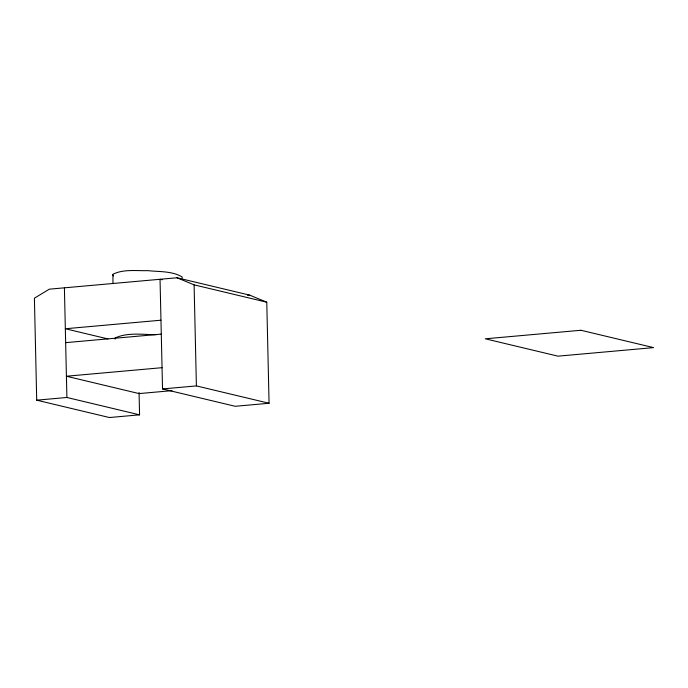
<?xml version="1.0" encoding="UTF-8"?>
<svg xmlns="http://www.w3.org/2000/svg" width="688" height="688" viewBox="0 0 688 688"><rect width="100%" height="100%" fill="white"/><g stroke="black" fill="none" stroke-linecap="round" stroke-linejoin="round"><path stroke-width="1.03" d="M112.944 283.275L112.961 274.245C123.479 268.956 136.336 270.977 147.8 270.633C159.169 271.906 172.163 270.866 182.191 277.006L182.131 278.15M162.119 279.775L160.037 279.276L162.531 388.935L235.201 406.29L269.068 403.263L266.772 302.204L249.649 295.126L176.979 277.771L49.312 289.175L34.4 298.179L36.713 400.175L109.383 417.53L139.569 414.838L139.062 392.478M247.525 295.315L249.649 295.126M160.966 320.204L65.334 328.752L107.904 338.917M65.652 342.65L161.284 334.11M162.05 367.684L66.409 376.233L139.088 393.588L172.026 390.646M36.713 400.175L66.899 397.475L139.569 414.838M162.531 388.935L196.398 385.908L269.068 403.263M156.271 334.695C142.76 334.66 127.736 332.158 115.171 337.954L115.12 339.107M176.979 277.771L194.102 284.849L266.772 302.204M113.425 275.965L112.746 274.804M194.102 284.849L196.398 385.908M64.405 287.825L66.899 397.475M580.93 330.266L485.298 338.806L557.968 356.16L653.6 347.621L580.93 330.266"/></g></svg>
